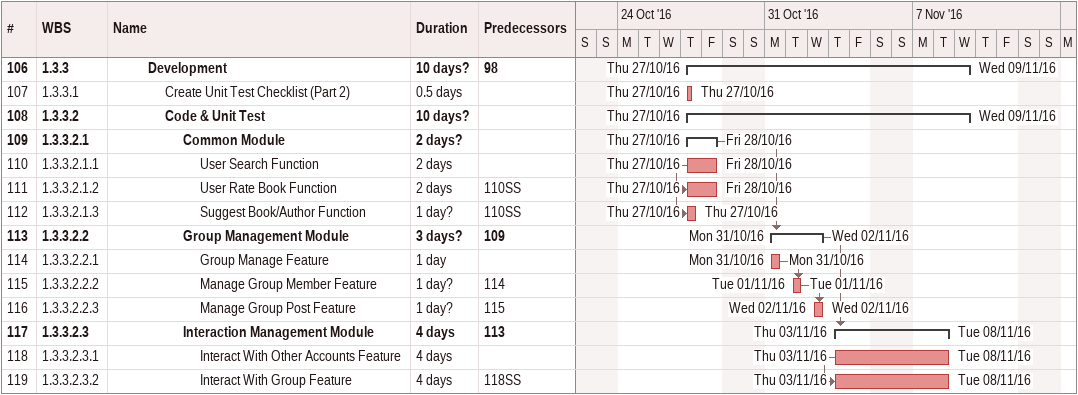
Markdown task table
| ID | WBS | Task | Duration | Start | Finish | Predecessors |
|---|---|---|---|---|---|---|
| 106 | 1.3.3 | **Development** | 10d? | 2016-10-27 | 2016-11-09 | 98 |
| 107 | 1.3.3.1 | Create Unit Test Checklist (Part 2) | 0.5d | 2016-10-27 | 2016-10-27 |  |
| 108 | 1.3.3.2 | **Code & Unit Test** | 10d? | 2016-10-27 | 2016-11-09 |  |
| 109 | 1.3.3.2.1 | **Common Module** | 2d? | 2016-10-27 | 2016-10-28 |  |
| 110 | 1.3.3.2.1.1 | User Search Function | 2d | 2016-10-27 | 2016-10-28 |  |
| 111 | 1.3.3.2.1.2 | User Rate Book Function | 2d | 2016-10-27 | 2016-10-28 | 110SS |
| 112 | 1.3.3.2.1.3 | Suggest Book/Author Function | 1d? | 2016-10-27 | 2016-10-27 | 110SS |
| 113 | 1.3.3.2.2 | **Group Management Module** | 3d? | 2016-10-31 | 2016-11-02 | 109 |
| 114 | 1.3.3.2.2.1 | Group Manage Feature | 1d | 2016-10-31 | 2016-10-31 |  |
| 115 | 1.3.3.2.2.2 | Manage Group Member Feature | 1d? | 2016-11-01 | 2016-11-01 | 114 |
| 116 | 1.3.3.2.2.3 | Manage Group Post Feature | 1d? | 2016-11-02 | 2016-11-02 | 115 |
| 117 | 1.3.3.2.3 | **Interaction Management Module** | 4d | 2016-11-03 | 2016-11-08 | 113 |
| 118 | 1.3.3.2.3.1 | Interact With Other Accounts Feature | 4d | 2016-11-03 | 2016-11-08 |  |
| 119 | 1.3.3.2.3.2 | Interact With Group Feature | 4d | 2016-11-03 | 2016-11-08 | 118SS |
